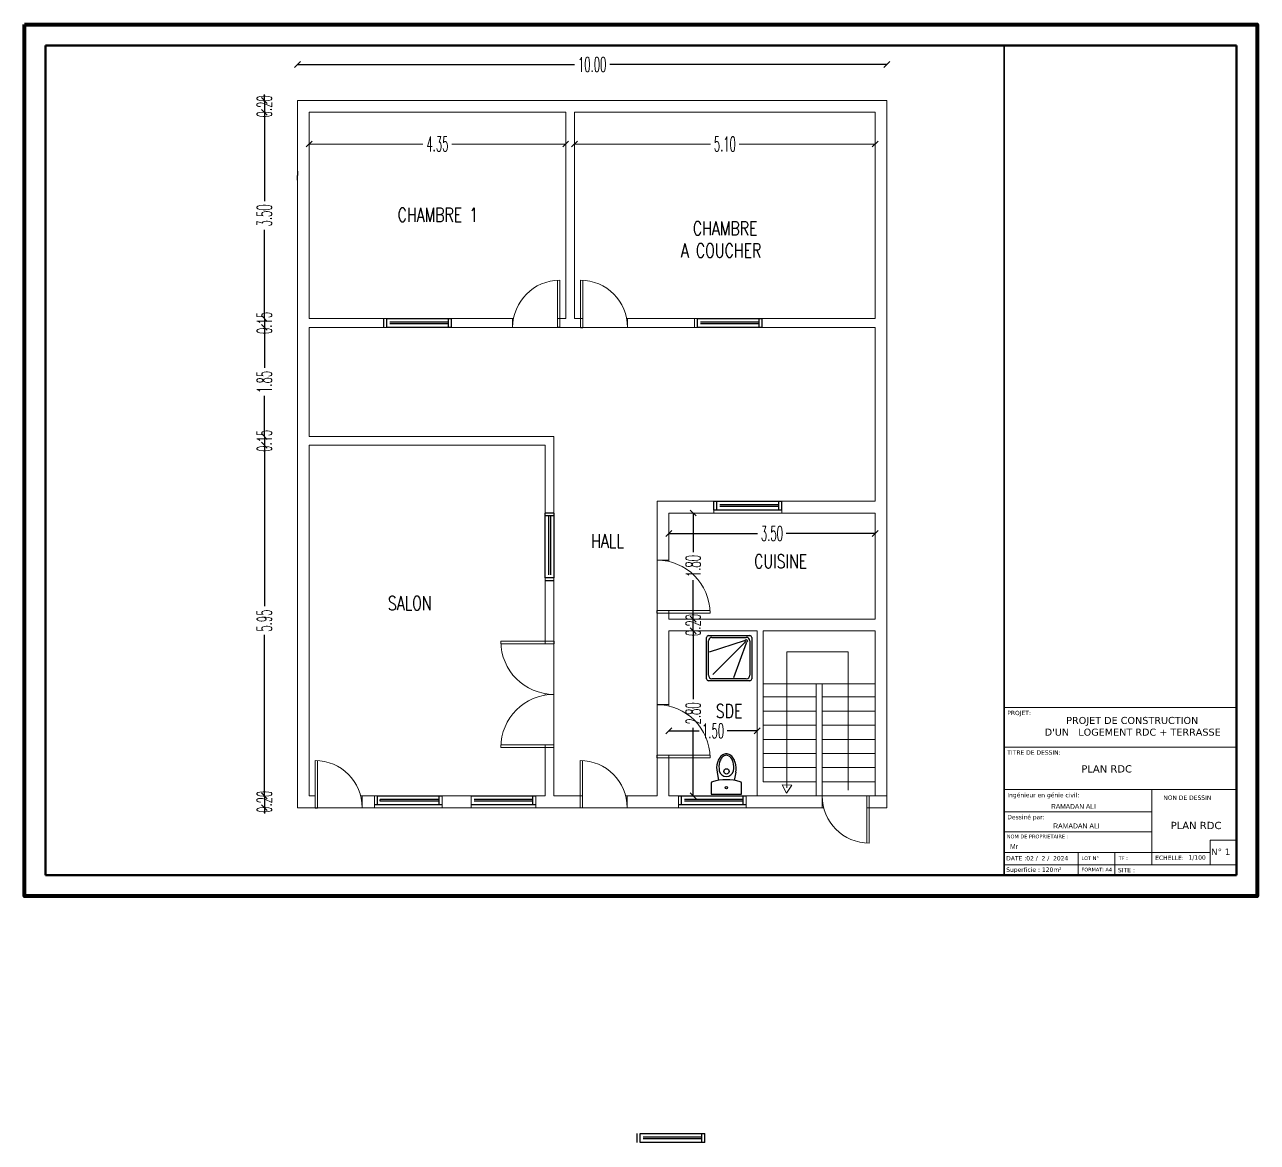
# Model space of a CAD drawing. Extents: x -110 to 3211, y -163 to 893.
# Drawn here: x 64.7 to 94.4, y -99.06 to -72.12 of the extents above; entities that cross this region are included whole.
import ezdxf

# ---------------------------------------------------------------- set-up
doc = ezdxf.new("R2010")
doc.units = 0
doc.header["$LTSCALE"] = 0.8
doc.header["$MEASUREMENT"] = 0
doc.layers.get('0').update_dxf_attribs({"color": 5, "linetype": 'CONTINUOUS'})
for name, color, linetype in [('COMBLDG', 7, 'CONTINUOUS'), ('DOOR', 3, 'CONTINUOUS'), ('PIPE', 50, 'CONTINUOUS'), ('TEXT', 200, 'CONTINUOUS'), ('WALL', 6, 'CONTINUOUS'), ('WIN-PLN', 5, 'CONTINUOUS')]:
    doc.layers.add(name, color=color, linetype=linetype)
doc.styles.add('AYMOONY', font='romant.shx', dxfattribs={"width": 0.5})
doc.styles.add('ROMANT', font='ROMANC.SHX', dxfattribs={"width": 0.75})

# ---------------------------------------------------------------- blocks, each defined once
blk = doc.blocks.new('_OBLIQUE')
at = {"color": 0, "linetype": 'ByBlock'}
blk.add_line((-0.5, -0.5), (0.5, 0.5), dxfattribs=at)

msp = doc.modelspace()

# ---------------------------------------------------------------- linework, layer by layer
at = {"color": 5, "lineweight": 40}
for p, q in [((65.2, -72.619), (65.2, -92.619)), ((65.2, -72.619), (93.9, -72.619)), ((93.9, -72.619), (93.9, -92.619)), ((65.2, -92.619), (93.9, -92.619))]:
    msp.add_line(p, q, dxfattribs=at)
for p, q in [((81.131, -87.886), (81.131, -86.886)), ((81.175, -86.843), (82.174, -86.843)), ((81.175, -87.799), (81.175, -86.973)), ((82.033, -86.973), (81.196, -87.245)), ((81.261, -86.886), (82.087, -86.886)), ((82.055, -87.006), (81.283, -87.777)), ((82.174, -86.973), (82.174, -87.799)), ((82.218, -86.886), (82.218, -87.886)), ((82.087, -87.028), (81.783, -87.864)), ((82.087, -87.886), (81.261, -87.886)), ((82.174, -87.93), (81.175, -87.93)), ((81.383, -90.135), (81.417, -90.336)), ((81.832, -90.135), (81.797, -90.336)), ((81.245, -90.396), (81.245, -90.668)), ((81.969, -90.668), (81.969, -90.396)), ((81.245, -90.668), (81.969, -90.668))]:
    msp.add_line(p, q)
at = {"color": 5, "lineweight": 100}
msp.add_lwpolyline([(64.7, -72.119), (94.4, -72.119), (94.4, -93.119), (64.7, -93.119)], close=True, dxfattribs=at)
for centre, radius in [((82.087, -86.973), 0.0326), ((81.61, -90.117), 0.0639), ((81.61, -90.505), 0.0284)]:
    msp.add_circle(centre, radius)
for centre, radius, start, end in [((81.175, -86.886), 0.0435, 90, 180), ((81.261, -86.973), 0.0869, 90, 180), ((82.087, -86.973), 0.0869, 0, 90), ((82.174, -86.886), 0.0435, 0, 90), ((81.175, -87.886), 0.0435, 180, 270), ((81.261, -87.799), 0.0869, 180, 270), ((82.087, -87.799), 0.0869, 270, 0), ((82.174, -87.886), 0.0435, 270, 0), ((81.874, -90.038), 0.501, 164.214, 191.2459), ((81.742, -90.001), 0.364, 145.6833, 164.214), ((81.874, -90.013), 0.445, 164.214, 191.2459), ((81.659, -89.944), 0.264, 121.251, 145.6833), ((81.742, -89.976), 0.309, 145.6833, 164.214), ((81.659, -89.919), 0.208, 121.251, 145.6833), ((81.607, -89.858), 0.163, 90.0033, 121.251), ((81.607, -89.833), 0.107, 90.0033, 121.251), ((81.607, -89.858), 0.163, 58.7557, 90.0033), ((81.607, -89.833), 0.107, 58.7557, 90.0033), ((81.555, -89.919), 0.208, 34.3234, 58.7557), ((81.555, -89.944), 0.264, 34.3234, 58.7557), ((81.472, -89.976), 0.309, 15.7926, 34.3234), ((81.341, -90.013), 0.445, 348.7608, 15.7926), ((81.472, -90.001), 0.364, 15.7926, 34.3234), ((81.341, -90.038), 0.501, 348.7608, 15.7926), ((81.607, -90.066), 0.173, 191.2459, 348.7608), ((81.271, -90.396), 0.0263, 90.0033, 180.0033), ((81.607, -91.439), 1.121, 72.57, 107.4367), ((81.943, -90.396), 0.0263, 0.0033, 90.0033)]:
    msp.add_arc(centre, radius, start, end)
at = {"layer": 'COMBLDG', "color": 7, "lineweight": 30}
msp.add_line((88.301, -92.619), (88.301, -72.619), dxfattribs=at)
at = {"layer": 'COMBLDG', "color": 7, "lineweight": 9}
for p, q in [((71.272, -73.946), (71.272, -90.991)), ((71.272, -73.946), (85.476, -73.946)), ((71.272, -73.946), (71.272, -90.991)), ((85.476, -73.946), (85.476, -88.648)), ((71.556, -74.231), (71.556, -79.202)), ((71.556, -74.231), (77.736, -74.231)), ((77.736, -79.202), (77.736, -74.231)), ((77.949, -75.651), (77.949, -74.231)), ((77.949, -74.231), (85.192, -74.231)), ((85.192, -74.231), (85.192, -79.202)), ((71.556, -74.996), (74.296, -74.996)), ((77.736, -74.996), (74.996, -74.996)), ((77.949, -74.996), (81.225, -74.996)), ((85.192, -74.996), (81.916, -74.996)), ((77.949, -79.202), (77.949, -75.651)), ((77.537, -79.415), (77.537, -78.28)), ((77.594, -78.279), (77.594, -79.415)), ((78.091, -78.279), (78.091, -79.415)), ((78.148, -79.415), (78.148, -78.28)), ((71.556, -79.202), (76.478, -79.202)), ((73.354, -79.202), (73.354, -79.415)), ((76.458, -79.415), (76.458, -79.202)), ((77.537, -79.202), (77.736, -79.202)), ((77.594, -79.415), (77.594, -79.202)), ((77.949, -79.202), (78.148, -79.202)), ((78.091, -79.415), (78.091, -79.202)), ((79.208, -79.202), (85.192, -79.202)), ((79.208, -79.202), (85.192, -79.202)), ((79.228, -79.415), (79.228, -79.202)), ((80.839, -79.415), (80.839, -79.202)), ((80.839, -79.202), (80.839, -79.415)), ((71.556, -79.415), (85.192, -79.415)), ((71.556, -79.415), (71.556, -82.043)), ((77.864, -79.415), (77.537, -79.415)), ((85.192, -79.415), (85.192, -83.605)), ((71.556, -82.043), (77.452, -82.043)), ((71.556, -82.256), (77.239, -82.256)), ((71.556, -82.256), (77.239, -82.256)), ((71.556, -82.256), (71.556, -90.707)), ((77.239, -82.256), (77.239, -87.045)), ((77.239, -82.256), (77.239, -87.045)), ((77.452, -82.043), (77.452, -90.707)), ((79.936, -83.605), (85.192, -83.605)), ((79.936, -83.605), (79.936, -90.707)), ((81.306, -83.605), (81.306, -83.889)), ((82.94, -83.605), (82.94, -83.889)), ((80.22, -83.889), (85.192, -83.889)), ((80.22, -83.889), (80.22, -85.058)), ((85.192, -83.889), (85.192, -86.446)), ((79.936, -85.026), (80.22, -85.026)), ((79.936, -86.24), (81.213, -86.24)), ((79.936, -86.304), (80.22, -86.304)), ((81.215, -86.304), (79.936, -86.304)), ((80.22, -86.24), (80.22, -86.446)), ((80.22, -86.446), (85.192, -86.446)), ((76.174, -86.981), (77.452, -86.981)), ((80.22, -86.73), (82.351, -86.73)), ((80.22, -88.539), (80.22, -86.73)), ((80.22, -86.73), (80.22, -88.539)), ((82.351, -86.73), (82.351, -90.707)), ((82.493, -86.73), (82.493, -90.366)), ((82.493, -86.73), (85.192, -86.73)), ((85.192, -86.73), (85.192, -88.648)), ((77.452, -87.045), (76.175, -87.045)), ((84.541, -87.235), (83.062, -87.235)), ((83.062, -87.235), (83.062, -90.511)), ((84.541, -90.57), (84.541, -87.235)), ((82.493, -88.008), (85.192, -88.008)), ((83.771, -88.008), (83.771, -90.707)), ((83.913, -88.008), (83.913, -90.991)), ((77.239, -88.242), (77.239, -88.277)), ((77.239, -88.242), (77.239, -88.277)), ((82.493, -88.321), (83.771, -88.321)), ((83.913, -88.321), (85.192, -88.321)), ((80.22, -88.507), (79.936, -88.507)), ((82.493, -88.662), (83.771, -88.662)), ((83.913, -88.662), (85.192, -88.662)), ((85.192, -88.648), (85.192, -90.707)), ((85.476, -88.648), (85.476, -90.991)), ((88.301, -88.577, 0.176), (93.9, -88.577, -0.565)), ((82.493, -89.003), (83.771, -89.003)), ((83.913, -89.003), (85.192, -89.003)), ((82.493, -89.344), (83.771, -89.344)), ((83.913, -89.344), (85.192, -89.344)), ((76.174, -89.538), (77.452, -89.538)), ((77.452, -89.474), (76.175, -89.474)), ((77.239, -89.474), (77.239, -90.707)), ((77.239, -89.474), (77.239, -90.707)), ((77.452, -89.538), (77.239, -89.538)), ((77.452, -89.538), (77.452, -89.474)), ((82.493, -89.684), (83.771, -89.684)), ((83.913, -89.684), (85.192, -89.684)), ((88.301, -89.53, 0.176), (93.9, -89.53, -0.565)), ((71.698, -89.855), (71.698, -90.991)), ((71.698, -89.855), (71.698, -90.991)), ((71.755, -90.991), (71.755, -89.856)), ((78.081, -89.855), (78.081, -90.991)), ((78.138, -90.991), (78.138, -89.856)), ((79.936, -89.722), (81.213, -89.722)), ((81.215, -89.786), (79.936, -89.786)), ((80.22, -89.722), (80.22, -90.707)), ((80.22, -90.707), (80.22, -89.722)), ((82.493, -90.025), (83.771, -90.025)), ((83.913, -90.025), (85.192, -90.025)), ((82.493, -90.366), (83.771, -90.366)), ((83.181, -90.45), (82.95, -90.439)), ((82.95, -90.439), (83.056, -90.644)), ((83.056, -90.644), (83.181, -90.45)), ((83.913, -90.366), (85.192, -90.366)), ((88.301, -90.556, 0.176), (93.9, -90.556, -0.565)), ((91.858, -90.556, -0.295), (91.858, -92.364, -0.532)), ((71.556, -90.707), (71.698, -90.707)), ((71.556, -90.707), (71.698, -90.707)), ((72.798, -90.707), (77.239, -90.707)), ((72.798, -90.707), (76.811, -90.707)), ((72.834, -90.991), (72.834, -90.707)), ((73.128, -90.92), (73.128, -90.707)), ((73.128, -90.991), (73.128, -90.707)), ((74.761, -90.991), (74.761, -90.707)), ((74.761, -90.92), (74.761, -90.707)), ((75.456, -90.991), (75.456, -90.707)), ((75.456, -90.991), (75.456, -90.707)), ((77.018, -90.991), (77.018, -90.707)), ((77.018, -90.92), (77.018, -90.707)), ((77.452, -90.707), (78.138, -90.707)), ((78.081, -90.707), (78.081, -90.991)), ((79.182, -90.707), (79.936, -90.707)), ((79.218, -90.991), (79.218, -90.707)), ((80.22, -90.707), (85.476, -90.707)), ((80.453, -90.707), (80.453, -90.991)), ((80.453, -90.92), (80.453, -90.707)), ((82.087, -90.92), (82.087, -90.707)), ((85.05, -90.707), (84.993, -90.707)), ((84.993, -90.707), (84.993, -91.842)), ((85.05, -90.707), (85.05, -90.991)), ((85.05, -91.843), (85.05, -90.707)), ((71.272, -90.991), (83.949, -90.991)), ((78.081, -90.991), (78.138, -90.991)), ((82.087, -90.92), (82.087, -90.991)), ((84.993, -90.991), (85.476, -90.991)), ((88.301, -91.087, 0), (91.858, -91.087, -0.47)), ((88.301, -91.575, 0.176), (91.858, -91.575, -0.295)), ((88.301, -92.07), (93.261, -92.07, -0.5)), ((90.08, -92.07, 0.039), (90.08, -92.619, -0.033)), ((90.969, -92.619, 0), (90.969, -92.07, 0)), ((93.261, -91.775, -1.065), (93.9, -91.775, -1.13)), ((93.261, -91.775, 0), (93.261, -92.364, 0)), ((88.301, -92.364, 0), (93.9, -92.364))]:
    msp.add_line(p, q, dxfattribs=at)
for centre, radius, start, end in [((77.594, -79.415), 1.136, 90, 180), ((78.091, -79.415), 1.136, 0, 90), ((79.936, -86.304), 1.278, 0, 90), ((77.452, -86.981), 1.278, 180, 270), ((77.452, -89.538), 1.278, 90, 180), ((79.936, -89.786), 1.278, 0, 90), ((71.698, -90.991), 1.136, 0, 90), ((78.081, -90.991), 1.136, 0, 90), ((85.05, -90.707), 1.136, 180, 270)]:
    msp.add_arc(centre, radius, start, end, dxfattribs=at)
at = {"layer": 'DOOR', "color": 3}
for p, q in [((77.594, -79.415), (77.537, -79.415)), ((78.091, -79.415), (78.148, -79.415)), ((79.936, -86.304), (79.936, -86.24)), ((77.452, -86.981), (77.452, -87.045)), ((79.936, -89.786), (79.936, -89.722)), ((71.698, -90.991), (71.755, -90.991))]:
    msp.add_line(p, q, dxfattribs=at)
at = {"layer": 'PIPE', "color": 7, "ltscale": 0.8}
for p, q in [((71.272, -73.077), (77.952, -73.077)), ((85.476, -73.077), (78.796, -73.077)), ((70.476, -73.946), (70.476, -73.804)), ((70.476, -73.946), (70.476, -74.231)), ((70.476, -74.231), (70.476, -76.37)), ((70.476, -74.231), (70.476, -74.373)), ((70.476, -79.202), (70.476, -77.062)), ((70.476, -79.202), (70.476, -79.06)), ((70.476, -79.202), (70.476, -79.415)), ((70.476, -79.415), (70.476, -80.391)), ((70.476, -79.415), (70.476, -79.557)), ((70.476, -82.043), (70.476, -81.066)), ((70.476, -82.043), (70.476, -81.901)), ((70.476, -82.043), (70.476, -82.256)), ((70.476, -82.256), (70.476, -86.136)), ((70.476, -82.256), (70.476, -82.398)), ((80.81, -83.889), (80.81, -84.83)), ((80.22, -84.381), (82.36, -84.381)), ((85.192, -84.381), (83.052, -84.381)), ((80.81, -86.446), (80.81, -85.505)), ((80.81, -86.446), (80.81, -86.304)), ((80.81, -86.73), (80.81, -86.446)), ((70.476, -90.707), (70.476, -86.827)), ((80.81, -86.73), (80.81, -88.373)), ((80.81, -86.73), (80.81, -86.872)), ((80.81, -90.707), (80.81, -89.064)), ((80.22, -89.138), (80.948, -89.138)), ((82.351, -89.138), (81.623, -89.138)), ((70.476, -90.707), (70.476, -90.565)), ((70.476, -90.707), (70.476, -90.991)), ((70.476, -90.991), (70.476, -91.133))]:
    msp.add_line(p, q, dxfattribs=at)
at = {"layer": 'WALL'}
for p, q in [((71.272, -75.651), (71.272, -75.757)), ((71.272, -75.651), (71.272, -75.757)), ((71.272, -75.864), (71.272, -75.757)), ((71.272, -75.864), (71.272, -75.757)), ((73.354, -79.415), (73.354, -79.202)), ((74.987, -79.415), (74.987, -79.202)), ((82.472, -79.415), (82.472, -79.202)), ((81.306, -83.818), (81.306, -83.605)), ((82.94, -83.818), (82.94, -83.605)), ((77.452, -83.889), (77.239, -83.889)), ((77.452, -85.523), (77.239, -85.523)), ((79.457, -99.056), (79.457, -98.843)), ((81.09, -99.056), (81.09, -98.843))]:
    msp.add_line(p, q, dxfattribs=at)
at = {"layer": 'WIN-PLN', "ltscale": 0.8}
for p, q in [((73.425, -79.202), (74.987, -79.202)), ((73.425, -79.415), (73.425, -79.202)), ((74.916, -79.287), (73.496, -79.287)), ((74.916, -79.415), (74.916, -79.202)), ((80.91, -79.202), (82.472, -79.202)), ((80.91, -79.415), (80.91, -79.202)), ((82.401, -79.287), (80.981, -79.287)), ((82.401, -79.415), (82.401, -79.202)), ((74.987, -79.415), (73.425, -79.415)), ((74.916, -79.33), (73.496, -79.33)), ((82.472, -79.415), (80.91, -79.415)), ((82.401, -79.33), (80.981, -79.33)), ((81.306, -83.605), (82.94, -83.605)), ((81.377, -83.818), (81.377, -83.605)), ((82.868, -83.69), (81.448, -83.69)), ((82.868, -83.733), (81.448, -83.733)), ((82.868, -83.818), (82.868, -83.605)), ((77.239, -85.452), (77.239, -83.889)), ((77.452, -83.96), (77.239, -83.96)), ((77.324, -83.96), (77.324, -85.381)), ((77.367, -83.96), (77.367, -85.381)), ((77.452, -83.889), (77.452, -85.452)), ((82.94, -83.818), (81.306, -83.818)), ((77.452, -85.452), (77.239, -85.452)), ((73.199, -90.707), (74.761, -90.707)), ((73.199, -90.92), (73.199, -90.707)), ((74.69, -90.792), (73.27, -90.792)), ((73.27, -90.835), (73.27, -90.792)), ((74.69, -90.835), (73.27, -90.835)), ((74.69, -90.92), (74.69, -90.707)), ((75.456, -90.707), (77.018, -90.707)), ((76.947, -90.792), (75.527, -90.792)), ((76.947, -90.835), (75.527, -90.835)), ((76.947, -90.92), (76.947, -90.707)), ((80.453, -90.707), (82.087, -90.707)), ((80.524, -90.92), (80.524, -90.707)), ((82.016, -90.792), (80.596, -90.792)), ((82.016, -90.835), (80.596, -90.835)), ((82.016, -90.92), (82.016, -90.707)), ((73.199, -90.92), (73.128, -90.92)), ((74.761, -90.92), (73.199, -90.92)), ((77.018, -90.92), (75.456, -90.92)), ((82.087, -90.92), (80.453, -90.92)), ((79.528, -98.843), (81.09, -98.843)), ((79.528, -99.056), (79.528, -98.843)), ((81.019, -99.056), (81.019, -98.843)), ((81.09, -99.056), (79.528, -99.056)), ((81.019, -98.928), (79.599, -98.928)), ((81.019, -98.971), (79.599, -98.971))]:
    msp.add_line(p, q, dxfattribs=at)

# ---------------------------------------------------------------- block references
at = {"layer": 'COMBLDG', "color": 7, "lineweight": 9, "xscale": 0.142039775953154, "yscale": 0.142039775953154, "zscale": 0.142039775953154, "rotation": 180}
for p in [(71.556, -74.996), (77.949, -74.996)]:
    msp.add_blockref('_OBLIQUE', p, dxfattribs=at)
at = {"layer": 'COMBLDG', "color": 7, "lineweight": 9, "xscale": 0.142039775953154, "yscale": 0.142039775953154, "zscale": 0.142039775953154}
for p in [(77.736, -74.996), (85.192, -74.996)]:
    msp.add_blockref('_OBLIQUE', p, dxfattribs=at)
at = {"layer": 'PIPE', "color": 7, "ltscale": 0.8, "xscale": 0.142039775953154, "yscale": 0.142039775953154, "zscale": 0.142039775953154}
for p, rotation in [((71.272, -73.077), 180), ((70.476, -73.946), 270), ((70.476, -74.231), 90), ((70.476, -74.231), 90), ((70.476, -79.202), 270), ((70.476, -79.202), 270), ((70.476, -79.415), 90), ((70.476, -79.415), 90), ((70.476, -82.043), 270), ((70.476, -82.043), 270), ((70.476, -82.256), 90), ((70.476, -82.256), 90), ((80.81, -83.889), 90), ((80.22, -84.381), 180), ((80.81, -86.446), 270), ((80.81, -86.446), 270), ((80.81, -86.73), 90), ((80.81, -86.73), 90), ((80.22, -89.138), 180), ((70.476, -90.707), 270), ((70.476, -90.707), 270), ((80.81, -90.707), 270), ((70.476, -90.991), 90)]:
    msp.add_blockref('_OBLIQUE', p, dxfattribs=dict(at, rotation=rotation))
for p in [(85.476, -73.077), (85.192, -84.381), (82.351, -89.138)]:
    msp.add_blockref('_OBLIQUE', p, dxfattribs=at)

# ---------------------------------------------------------------- texts
at = {"layer": 'COMBLDG', "color": 7, "lineweight": 9, "char_height": 0.3551, "attachment_point": 5, "style": 'AYMOONY'}
for s, insert in [('\\A1;4.35', (74.646, -74.996)), ('\\A1;5.10', (81.571, -74.996))]:
    msp.add_mtext(s, dxfattribs=dict(at, insert=insert))
at = {"layer": 'COMBLDG', "color": 7, "lineweight": 9, "attachment_point": 1}
for s, insert, char_height, width in [('{\\fVerdana|b0|i0|c0|p34;\\C55;PROJET:}', (88.376, -88.655, -0.147), 0.10489, 11.75043), ("\\pi1.5704;{\\fVerdana|b0|i0|c0|p34;PROJET DE CONSTRUCTION \\P\\pi1.0536;D'UN   LOGEMENT RDC + TERRASSE }", (88.224, -88.803, 0.603), 0.16932, 6.38547), ('{\\fVerdana|b0|i0|c0|p34;\\C55;TITRE DE DESSIN:}', (88.376, -89.608, -0.147), 0.10489, 11.75043), ('{\\fVerdana|b0|i0|c0|p34;PLAN RDC}', (90.158, -89.967, -0.663), 0.17573, 5.65342), ('{\\fVerdana|b0|i0|c0|p34;\\C55;Ingénieur en génie civil:}', (88.376, -90.634, -0.147), 0.10489, 11.75043), ('{\\fVerdana|b0|i0|c0|p34;NON DE DESSIN}', (92.135, -90.697, -0.478), 0.10489, 11.75043), ('{\\fVerdana|b0|i0|c0|p34;\\C55;Dessiné par:}', (88.376, -91.165, -0.323), 0.10489, 11.75043), ('{\\fArial|b0|i0|c0|p34; \\fColonna MT|b0|i0|c0|p82;RAMADAN ALI}', (89.386, -90.902), 0.11509, 12.89307), ('{\\fArial|b0|i0|c0|p34; \\fColonna MT|b0|i0|c0|p82; \\H1.143x;RAMADAN ALI}', (89.399, -91.371), 0.10489, 11.75043), ('{\\fVerdana|b0|i0|c0|p34;PLAN RDC}', (92.312, -91.331, -0.663), 0.17573, 5.65342), ('{\\fVerdana|b0|i0|c0|p34;\\C55;NOM DE PROPRIETAIRE :}', (88.364, -91.64, -0.094), 0.08772, 9.82617), ('{\\fArial|b0|i0|c0|p34; \\fColonna MT|b0|i0|c0|p82; \\H1.143x;Mr }', (88.359, -91.866, -0.176), 0.10489, 11.75043), ('{\\fVerdana|b0|i0|c0|p34;N° 1}', (93.287, -91.977, -0.158), 0.15336, 17.17991), ('{\\fVerdana|b0|i0|c0|p34;DATE :02 /  2 /  2024}', (88.35, -92.157, -0.323), 0.10489, 11.75043), ('{\\fVerdana|b0|i0|c0|p34;LOT N° }', (90.163, -92.164, -0.228), 0.08651, 9.69138), ('{\\fVerdana|b0|i0|c0|p34;TF : }', (91.061, -92.164, -0.267), 0.08651, 9.69138), ('{\\fVerdana|b0|i0|c0|p34;ECHELLE:}', (91.939, -92.147, -0.668), 0.10489, 11.75043), ('{\\fVerdana|b0|i0|c0|p34;1/100}', (92.743, -92.139, -0.565), 0.10489, 11.75043), ('{\\fVerdana|b0|i0|c0|p34;Superficie : 120m²}', (88.35, -92.432, -0.32), 0.10489, 11.75043), ('{\\fVerdana|b0|i0|c0|p34;FORMAT: A4}', (90.163, -92.439, -0.264), 0.08651, 9.69138), ('{\\fVerdana|b0|i0|c0|p34;SITE : }', (91.043, -92.442, -0.323), 0.10489, 11.75043)]:
    msp.add_mtext(s, dxfattribs=dict(at, insert=insert, char_height=char_height, width=width))
at = {"layer": 'PIPE', "color": 7, "ltscale": 0.8, "char_height": 0.3551, "attachment_point": 5, "style": 'AYMOONY'}
for s, insert in [('\\A1;10.00', (78.374, -73.077)), ('\\A1;3.50', (82.706, -84.381)), ('\\A1;1.50', (81.286, -89.138))]:
    msp.add_mtext(s, dxfattribs=dict(at, insert=insert))
at = {"layer": 'PIPE', "color": 7, "ltscale": 0.8, "char_height": 0.3551, "attachment_point": 5, "rotation": 90, "style": 'AYMOONY'}
for s, insert in [('\\A1;0.20', (70.476, -74.088)), ('\\A1;3.50', (70.476, -76.716)), ('\\A1;0.15', (70.476, -79.308)), ('\\A1;1.85', (70.476, -80.729)), ('\\A1;0.15', (70.476, -82.149)), ('\\A1;1.80', (80.81, -85.168)), ('\\A1;5.95', (70.476, -86.481)), ('\\A1;0.20', (80.81, -86.588)), ('\\A1;2.80', (80.81, -88.719)), ('\\A1;0.20', (70.476, -90.849))]:
    msp.add_mtext(s, dxfattribs=dict(at, insert=insert))
at = {"layer": 'TEXT', "color": 7, "ltscale": 61, "style": 'ROMANT', "width": 0.75}
for s, p in [('CHAMBRE 1', (73.687, -76.868)), ('CHAMBRE', (80.8, -77.195)), ('A COUCHER', (80.51, -77.727)), ('HALL', (78.349, -84.729)), ('CUISINE', (82.276, -85.218)), ('SALON', (73.451, -86.227)), ('SDE', (81.353, -88.828))]:
    msp.add_text(s, height=0.3315, dxfattribs=at).set_placement(p)

doc.saveas('drawing.dxf')
